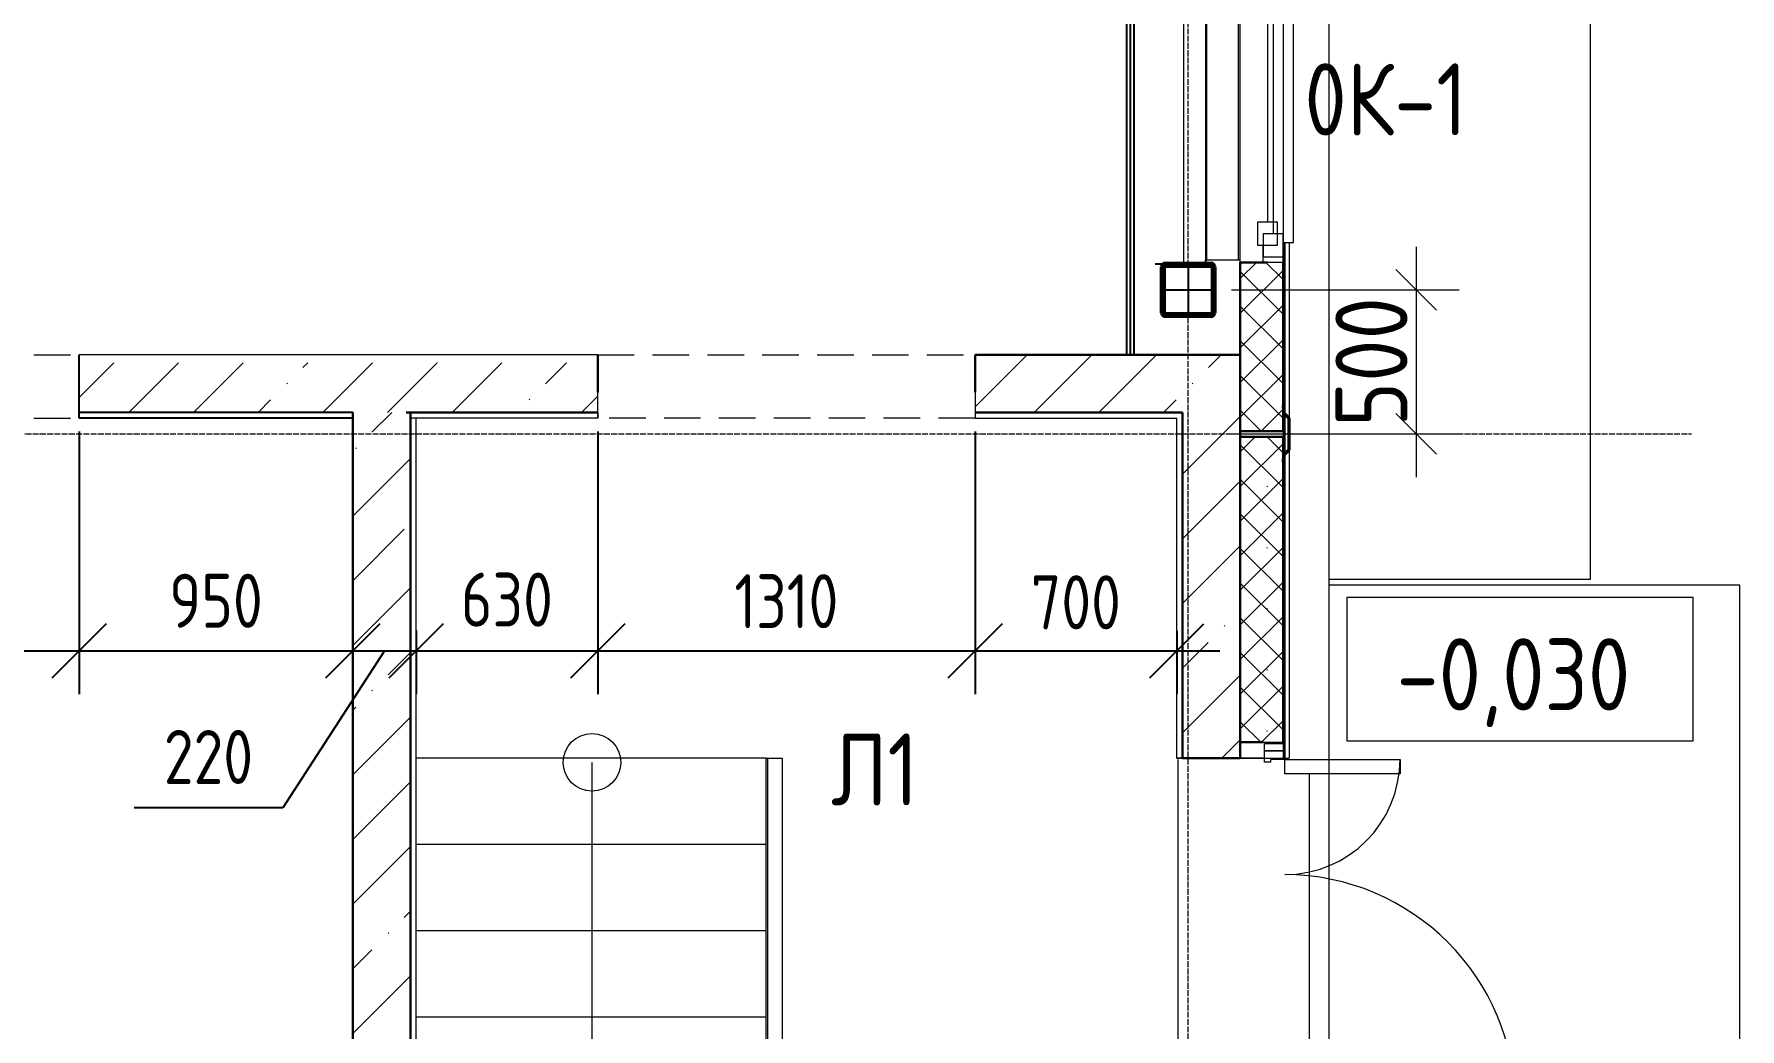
# Model space of a CAD drawing. Header units: millimetres. Extents: x -3689 to 3021565, y -698052 to -604547.
# Drawn here: x 2717090 to 2723012, y -643576 to -640123 of the extents above; entities that cross this region are included whole.
import ezdxf

# ---------------------------------------------------------------- set-up
doc = ezdxf.new("R2010")
doc.units = ezdxf.units.MM
doc.header["$PDMODE"] = 35
for name, pattern in [('_ШПТ__20_т__2_5__Линия сетки', [25, 20, -2.5, 0, -2.5]), ('CENTER', [50.8, 31.75, -6.35, 6.35, -6.35]), ('GOST2.303 5', [24, 20, -1.5, 1, -1.5]), ('невидимаяX2', [19.05, 12.7, -6.35])]:
    doc.linetypes.add(name, pattern=pattern)
doc.layers.get('0').update_dxf_attribs({"lineweight": 0})
doc.layers.get('Defpoints').update_dxf_attribs({"color": 4})
doc.layers.add('Вспомогательные', color=6, linetype='Continuous', plot=False)
for name, color, linetype, lineweight in [('Высотные отметки', 7, 'Continuous', 9), ('Марки помещений', 7, 'Continuous', 20), ('Обобщенные модели', 7, 'Continuous', 18), ('ОСИ', 251, 'CENTER', 18), ('Перекрытия', 7, 'Continuous', 18), ('Размерные', 45, 'Continuous', 15), ('Размеры', 82, 'Continuous', 9), ('Стены', 7, 'Continuous', 18), ('Стены разрез', 7, 'Continuous', 30), ('Стены штриховка', 7, 'Continuous', 30), ('Типовые аннотации', 7, 'Continuous', 18), ('Элементы узлов', 7, 'Continuous', 18)]:
    doc.layers.add(name, color=color, linetype=linetype, lineweight=lineweight)
for name, color, linetype, lineweight, true_color in [('Двери', 7, 'Continuous', 9, 0x804000), ('Каркас несущий', 7, 'Continuous', 18, 0x800040), ('Каркас_Импост', 7, 'Continuous', 9, 0x804000), ('Лестницы', 7, 'Continuous', 9, 0x506c76), ('Линии', 7, 'Continuous', 9, 0x00a600), ('Монтажный зазор', 7, 'Continuous', 9, 0x804000), ('Ограждение', 7, 'Continuous', 9, 0x408080), ('Окна', 7, 'Continuous', 9, 0x0080c0), ('Отлив', 7, 'Continuous', 9, 0x008080), ('Панель', 7, 'Continuous', 9, 0x804000), ('Поручни', 7, 'Continuous', 9, 0x408080), ('Скрытые грани', 7, 'Continuous', 18, 0x800040)]:
    doc.layers.add(name, color=color, linetype=linetype, lineweight=lineweight, true_color=true_color)
doc.layers.add('Новы ГКЛ', color=211, linetype='Continuous')
doc.layers.add('фундаменты кж', color=7, linetype='Continuous')
doc.styles.add('GOST Common_1', font='GOST_Common.ttf', dxfattribs={"width": 0.9, "height": 210})
doc.styles.add('ГОСТ 2.304', font='CS_Gost2304.shx')
doc.dimstyles.new('Основной_2_5_мм_1', dxfattribs={"dimscale": 304.8, "dimtxt": 251.428749, "dimasz": 0.463911, "dimexe": 0.492126, "dimexo": 0.492126, "dimgap": 0.098425, "dimtad": 1, "dimdec": 3, "dimrnd": 0.001, "dimdsep": 46, "dimtxsty": 'GOST Common_1', "dimblk1": 'OBLIQUE', "dimblk2": 'OBLIQUE', "dimsah": 1, "dimcen": 0.09, "dimdle": 0.492126, "dimazin": 2, "dimtfac": 1, "dimtdec": 4, "dimtix": 1, "dimtmove": 0, "dimatfit": 3, "dimfxl": 1, "dimtvp": 1, "dimtolj": 1, "dimtzin": 0, "dimlwd": 20, "dimlwe": 20, "dimarcsym": 2})
doc.dimstyles.new('СПДС', dxfattribs={"dimscale": 100, "dimtxt": 2.5, "dimasz": 2.5, "dimexe": 2, "dimexo": 0.625, "dimgap": 1, "dimtad": 1, "dimdec": 0, "dimtxsty": 'ГОСТ 2.304', "dimblk": 'OBLIQUE', "dimblk1": 'OBLIQUE', "dimblk2": 'OBLIQUE', "dimcen": 2.5, "dimdle": 2, "dimadec": 0, "dimazin": 2, "dimtfac": 0.75, "dimtdec": 4, "dimtmove": 1, "dimatfit": 3, "dimfxl": 1, "dimtfill": 1, "dimtolj": 1, "dimarcsym": 1})
pattern_1 = [(45, (2676151.76, -647510.56), (-106.066, 106.066), [])]
pattern_2 = [(45, (2676151.765, -647510.56), (-60.10408, 60.10408), []), (135, (2676151.765, -647510.56), (-60.10408, -60.10408), [])]

# ---------------------------------------------------------------- blocks, each defined once
blk = doc.blocks.new('102_Окно_1Створка_Ф_ГОСТ23166-99 - 1160х1750_1170_h-1445330-_О__L1_0_000_')
at = {"layer": 'Каркас_Импост', "color": 7, "lineweight": 18}
for p, q in [((-638.1, 475), (-638.1, 405)), ((-638.1, 475), (-603.1, 475)), ((-618.1, 475), (-538.1, 475)), ((-618.1, 405), (-618.1, 475)), ((-618.1, 475), (-538.1, 475)), ((-618.1, 405), (-618.1, 475)), ((-538.1, 475), (-538.1, 405)), ((-538.1, 475), (-538.1, 455)), ((541.9, 475), (461.9, 475)), ((461.9, 475), (461.9, 405)), ((461.9, 475), (461.9, 455)), ((541.9, 475), (461.9, 475)), ((561.9, 475), (526.9, 475)), ((541.9, 405), (541.9, 475)), ((541.9, 405), (541.9, 475)), ((561.9, 475), (561.9, 405)), ((-578.1, 385), (-578.1, 455)), ((-578.1, 455), (-498.1, 455)), ((-538.1, 440), (461.9, 440)), ((-498.1, 455), (-498.1, 385)), ((-498.1, 420), (421.9, 420)), ((421.9, 455), (421.9, 385)), ((501.9, 455), (421.9, 455)), ((501.9, 385), (501.9, 455)), ((-638.1, 405), (-603.1, 405)), ((-538.1, 405), (-618.1, 405)), ((-578.1, 405), (-618.1, 405)), ((-498.1, 385), (-578.1, 385)), ((421.9, 385), (501.9, 385)), ((461.9, 405), (541.9, 405)), ((541.9, 405), (501.9, 405)), ((561.9, 405), (526.9, 405))]:
    blk.add_line(p, q, dxfattribs=at)
at = {"layer": 'Отлив', "color": 7}
for p, q in [((491.9, 510), (-568.1, 510)), ((-568.1, 510), (-568.1, 475)), ((-568.1, 475), (491.9, 475)), ((491.9, 475), (491.9, 510))]:
    blk.add_line(p, q, dxfattribs=at)
blk = doc.blocks.new('253_Балка_Труба_ГОСТ 30245-2003 - 120x120x5-1324223-_О__L1_0_000_')
at = {"layer": 'Каркас несущий', "color": 7}
for p, q in [((592.3, 60), (-592.3, 60)), ((-592.3, 51), (-592.3, 60)), ((592.3, 60), (592.3, 51)), ((-592.3, -51), (-592.3, 51)), ((592.3, 51), (592.3, -51)), ((-592.3, -60), (-592.3, -51)), ((592.3, -51), (592.3, -60)), ((-592.3, -60), (592.3, -60))]:
    blk.add_line(p, q, dxfattribs=at)
at = {"layer": 'Скрытые грани', "color": 7}
for p, q in [((-592.3, 55), (592.3, 55)), ((-592.3, -55), (592.3, -55))]:
    blk.add_line(p, q, dxfattribs=at)
blk = doc.blocks.new('Ограждение - Ограждение-1240041-_О__L1_0_000_')
at = {"layer": 'Поручни', "color": 7}
for p, q in [((43499, 4875), (43505, 4875)), ((43499, 4875), (43499, 3058)), ((43505, 4875), (43555, 4875)), ((43505, 4875), (43505, 3060.8)), ((43555, 4875), (43555, 3084.1))]:
    blk.add_line(p, q, dxfattribs=at)
blk = doc.blocks.new('190_ФЭ_Стена_Стык вертикальный - ФЭ-C1_110-1292974-_О__L1_0_000_')
at = {"layer": 'Обобщенные модели', "lineweight": 9}
h = blk.add_hatch(dxfattribs=at)
h.set_pattern_fill('FP_6', color=256, style=0, pattern_type=2)
h.set_pattern_definition([(45, (0, 0), (-106.066, 106.066), [])])
h.paths.add_polyline_path([(45278, 5902), (45278, 5928), (45295, 5945), (45295, 6055), (45278, 6072), (45277, 6071.6), (45294, 6054.6), (45294, 5945.4), (45277, 5928.4), (45277, 5903)], flags=0)
h.paths.add_polyline_path([(45275, 5902), (45276, 5903), (45275, 5912)], flags=0)
at = {"layer": 'Обобщенные модели', "lineweight": 40}
for p, q in [((45278, 6098), (45275, 6098)), ((45275, 6098), (45275, 6088)), ((45275, 6088), (45276, 6088)), ((45276, 6088), (45276, 6097)), ((45276, 6097), (45277, 6097)), ((45277, 6097), (45277, 6071.6)), ((45277, 6071.6), (45294, 6054.6)), ((45278, 6072), (45278, 6098)), ((45295, 6055), (45278, 6072)), ((45294, 6054.6), (45294, 5945.4)), ((45295, 5945), (45295, 6055)), ((45294, 5945.4), (45277, 5928.4)), ((45277, 5928.4), (45277, 5903)), ((45278, 5928), (45295, 5945)), ((45278, 5902), (45278, 5928)), ((45276, 5912), (45275, 5912)), ((45275, 5912), (45275, 5902)), ((45275, 5902), (45278, 5902)), ((45276, 5903), (45276, 5912)), ((45277, 5903), (45276, 5903))]:
    blk.add_line(p, q, dxfattribs=at)
blk = doc.blocks.new('012_Стрелка _ЭлУзла_Линия_ - Стрелка с пустым кружком-1338631-_О__L1_0_000_')
at = {"layer": 'Элементы узлов'}
blk.add_line((1, 0), (2085, 0), dxfattribs=at)
blk = doc.blocks.new('Высотные отметки - Рамка-5093-_О__L1_0_000_')
at = {"layer": 'Типовые аннотации', "lineweight": 9}
for p, q in [((-6, 0), (-6, 5)), ((-6, 5), (6, 5)), ((6, 5), (6, 0)), ((6, 0), (-6, 0))]:
    blk.add_line(p, q, dxfattribs=at)
blk = doc.blocks.new('к4')
at = {"color": 0, "linetype": 'Continuous', "lineweight": 60, "ltscale": 150}
for p, q in [((4150607.8, 536606.2), (4150607.8, 536766.2)), ((4150612.8, 536606.2), (4150612.8, 536766.2)), ((4150617.8, 536776.2), (4150777.8, 536776.2)), ((4150617.8, 536771.2), (4150777.8, 536771.2)), ((4150782.8, 536766.2), (4150782.8, 536606.2)), ((4150787.8, 536766.2), (4150787.8, 536606.2)), ((4150777.8, 536601.2), (4150617.8, 536601.2)), ((4150777.8, 536596.2), (4150617.8, 536596.2))]:
    blk.add_line(p, q, dxfattribs=at)
at = {"color": 0, "linetype": 'GOST2.303 5', "lineweight": 25, "ltscale": 150}
for p, q in [((4150697.8, 536778.2), (4150697.8, 536594.2)), ((4150605.8, 536686.2), (4150789.8, 536686.2))]:
    blk.add_line(p, q, dxfattribs=at)
at = {"color": 0, "linetype": 'Continuous', "lineweight": 60, "ltscale": 150}
for centre, radius, start, end in [((4150617.8, 536766.2), 10, 90, 180), ((4150617.8, 536766.2), 5, 90, 180), ((4150777.8, 536766.2), 10, 0, 90), ((4150777.8, 536766.2), 5, 0, 90), ((4150617.8, 536606.2), 10, 180, 270), ((4150617.8, 536606.2), 5, 180, 270), ((4150777.8, 536606.2), 5, 270, 0), ((4150777.8, 536606.2), 10, 270, 0)]:
    blk.add_arc(centre, radius, start, end, dxfattribs=at)
at = {"layer": 'Вспомогательные', "color": 0, "ltscale": 10}
blk.add_line((4150612.8, 536686.2), (4150782.8, 536686.2), dxfattribs=at)
blk = doc.blocks.new('_Oblique')
at = {"color": 0, "linetype": 'ByBlock', "lineweight": -2}
blk.add_line((-0.5, -0.5), (0.5, 0.5), dxfattribs=at)
blk = doc.blocks.new('*D329')
at = {"layer": 'Defpoints', "color": 0, "transparency": 16777216}
for p in [(2721096.8, -641010.6), (2721096.8, -641510.6), (2721887.8, -641510.6)]:
    blk.add_point(p, dxfattribs=at)
at = {"layer": 'фундаменты кж', "color": 0, "lineweight": 20, "transparency": 16777216}
for p, q in [((2721887.8, -640860.6), (2721887.8, -641660.6)), ((2721246.8, -641010.6), (2722037.8, -641010.6)), ((2721246.8, -641510.6), (2722037.8, -641510.6))]:
    blk.add_line(p, q, dxfattribs=at)
at = {"layer": 'фундаменты кж', "color": 0, "lineweight": 20, "transparency": 16777216, "xscale": 141.4, "yscale": 141.4, "zscale": 141.4}
for p, rotation in [((2721887.8, -641010.6), 90), ((2721887.8, -641510.6), 270)]:
    blk.add_blockref('_Oblique', p, dxfattribs=dict(at, rotation=rotation))
at = {"layer": 'фундаменты кж', "color": 0, "transparency": 16777216, "insert": (2721732.8, -641260.6), "char_height": 250, "attachment_point": 5, "rotation": 90, "style": 'GOST Common_1'}
blk.add_mtext('\\A1;500', dxfattribs=at)
blk = doc.blocks.new('101_Дверь_Двупольная_Алюминиевая_ГОСТ23747-2015 - ДАН_Дв_2080х1260_800__О_Л_П-1342847-_О__L1_0_000_')
at = {"layer": 'Каркас_Импост', "color": 7}
for p, q in [((-630, 75), (-600, 75)), ((-630, 5), (-630, 75)), ((-600, 75), (-600, 25)), ((630, 75), (600, 75)), ((600, 75), (600, 25)), ((630, 5), (630, 75)), ((-590, 5), (-630, 5)), ((-600, 25), (-590, 25)), ((-590, 25), (-590, 5)), ((600, 25), (590, 25)), ((590, 25), (590, 5)), ((590, 5), (630, 5))]:
    blk.add_line(p, q, dxfattribs=at)
at = {"layer": 'Монтажный зазор', "color": 7}
for p, q in [((-655, 75), (-630, 75)), ((-655, 5), (-655, 75)), ((-630, 75), (-630, 5)), ((655, 75), (630, 75)), ((630, 75), (630, 5)), ((655, 5), (655, 75)), ((-630, 5), (-655, 5)), ((630, 5), (655, 5))]:
    blk.add_line(p, q, dxfattribs=at)
at = {"layer": 'Панель', "color": 7, "lineweight": 18}
for p, q in [((600, 875), (550, 875)), ((550, 875), (550, 75)), ((600, 75), (600, 875)), ((-600, 475), (-550, 475)), ((-600, 75), (-600, 475)), ((-550, 475), (-550, 75)), ((-550, 75), (-600, 75)), ((550, 75), (600, 75))]:
    blk.add_line(p, q, dxfattribs=at)
at = {"layer": 'Панель', "color": 7}
for centre, radius, start, end in [((600, 75), 800, 90, 180), ((-600, 75), 400, 360, 90)]:
    blk.add_arc(centre, radius, start, end, dxfattribs=at)
blk = doc.blocks.new('*D459')
at = {"layer": 'Defpoints', "color": 0, "ltscale": 75, "transparency": 16777216}
for p in [(2715946.8, -641455.6), (2717246.8, -641455.6), (2717246.8, -642263.7)]:
    blk.add_point(p, dxfattribs=at)
at = {"layer": 'Размеры', "color": 0, "lineweight": -2, "ltscale": 75, "transparency": 16777216}
for p, q in [((2715946.8, -641502.4), (2715946.8, -642413.7)), ((2717246.8, -641502.4), (2717246.8, -642413.7)), ((2715796.8, -642263.7), (2717396.8, -642263.7))]:
    blk.add_line(p, q, dxfattribs=at)
at = {"layer": 'Размеры', "color": 0, "lineweight": -2, "ltscale": 75, "transparency": 16777216, "xscale": 187.5, "yscale": 187.5, "zscale": 187.5, "rotation": 180}
blk.add_blockref('_Oblique', (2715946.8, -642263.7), dxfattribs=at)
at = {"layer": 'Размеры', "color": 0, "lineweight": -2, "ltscale": 75, "transparency": 16777216, "xscale": 187.5, "yscale": 187.5, "zscale": 187.5}
blk.add_blockref('_Oblique', (2717246.8, -642263.7), dxfattribs=at)
at = {"layer": 'Размеры', "color": 0, "ltscale": 75, "transparency": 16777216, "insert": (2716596.8, -642091.1), "char_height": 187.5, "attachment_point": 5, "style": 'ГОСТ 2.304', "bg_fill": 3, "box_fill_scale": 1.1, "bg_fill_color": 256, "bg_fill_true_color": 13158600, "bg_fill_transparency": 0}
blk.add_mtext('\\A1;1300', dxfattribs=at)
blk = doc.blocks.new('*D460')
at = {"layer": 'Defpoints', "color": 0, "ltscale": 75, "transparency": 16777216}
for p in [(2717246.8, -641455.6), (2718196.8, -642147.2), (2718196.8, -642263.7)]:
    blk.add_point(p, dxfattribs=at)
at = {"layer": 'Размеры', "color": 0, "lineweight": -2, "ltscale": 75, "transparency": 16777216}
for p, q in [((2717246.8, -641502.4), (2717246.8, -642413.7)), ((2718196.8, -642194.1), (2718196.8, -642413.7)), ((2717096.8, -642263.7), (2718346.8, -642263.7))]:
    blk.add_line(p, q, dxfattribs=at)
at = {"layer": 'Размеры', "color": 0, "lineweight": -2, "ltscale": 75, "transparency": 16777216, "xscale": 187.5, "yscale": 187.5, "zscale": 187.5, "rotation": 180}
blk.add_blockref('_Oblique', (2717246.8, -642263.7), dxfattribs=at)
at = {"layer": 'Размеры', "color": 0, "lineweight": -2, "ltscale": 75, "transparency": 16777216, "xscale": 187.5, "yscale": 187.5, "zscale": 187.5}
blk.add_blockref('_Oblique', (2718196.8, -642263.7), dxfattribs=at)
at = {"layer": 'Размеры', "color": 0, "ltscale": 75, "transparency": 16777216, "insert": (2717721.8, -642089.6), "char_height": 187.5, "attachment_point": 5, "style": 'ГОСТ 2.304', "bg_fill": 3, "box_fill_scale": 1.1, "bg_fill_color": 256, "bg_fill_true_color": 13158600, "bg_fill_transparency": 0}
blk.add_mtext('\\A1;950', dxfattribs=at)
blk = doc.blocks.new('*D461')
at = {"layer": 'Defpoints', "color": 0, "ltscale": 75, "transparency": 16777216}
for p in [(2718196.8, -642147.2), (2718416.8, -642146), (2718416.8, -642263.7)]:
    blk.add_point(p, dxfattribs=at)
at = {"layer": 'Размеры', "color": 0, "lineweight": -2, "ltscale": 75, "transparency": 16777216}
for p, q in [((2718196.8, -642194.1), (2718196.8, -642413.7)), ((2718416.8, -642192.9), (2718416.8, -642413.7)), ((2718306.8, -642263.7), (2717953.5, -642808)), ((2718046.8, -642263.7), (2718566.8, -642263.7)), ((2717953.5, -642808), (2717437.9, -642808))]:
    blk.add_line(p, q, dxfattribs=at)
at = {"layer": 'Размеры', "color": 0, "lineweight": -2, "ltscale": 75, "transparency": 16777216, "xscale": 187.5, "yscale": 187.5, "zscale": 187.5, "rotation": 180}
blk.add_blockref('_Oblique', (2718196.8, -642263.7), dxfattribs=at)
at = {"layer": 'Размеры', "color": 0, "lineweight": -2, "ltscale": 75, "transparency": 16777216, "xscale": 187.5, "yscale": 187.5, "zscale": 187.5}
blk.add_blockref('_Oblique', (2718416.8, -642263.7), dxfattribs=at)
at = {"layer": 'Размеры', "color": 0, "ltscale": 75, "transparency": 16777216, "insert": (2717695.7, -642631.9), "char_height": 187.5, "attachment_point": 5, "style": 'ГОСТ 2.304', "bg_fill": 3, "box_fill_scale": 1.1, "bg_fill_color": 256, "bg_fill_true_color": 13158600, "bg_fill_transparency": 0}
blk.add_mtext('\\A1;220', dxfattribs=at)
blk = doc.blocks.new('*D462')
at = {"layer": 'Defpoints', "color": 0, "ltscale": 75, "transparency": 16777216}
for p in [(2719046.8, -641455.6), (2718416.8, -642146), (2719046.8, -642263.7)]:
    blk.add_point(p, dxfattribs=at)
at = {"layer": 'Размеры', "color": 0, "lineweight": -2, "ltscale": 75, "transparency": 16777216}
for p, q in [((2719046.8, -641502.4), (2719046.8, -642413.7)), ((2718416.8, -642192.9), (2718416.8, -642413.7)), ((2718266.8, -642263.7), (2719196.8, -642263.7))]:
    blk.add_line(p, q, dxfattribs=at)
at = {"layer": 'Размеры', "color": 0, "lineweight": -2, "ltscale": 75, "transparency": 16777216, "xscale": 187.5, "yscale": 187.5, "zscale": 187.5, "rotation": 180}
blk.add_blockref('_Oblique', (2718416.8, -642263.7), dxfattribs=at)
at = {"layer": 'Размеры', "color": 0, "lineweight": -2, "ltscale": 75, "transparency": 16777216, "xscale": 187.5, "yscale": 187.5, "zscale": 187.5}
blk.add_blockref('_Oblique', (2719046.8, -642263.7), dxfattribs=at)
at = {"layer": 'Размеры', "color": 0, "ltscale": 75, "transparency": 16777216, "insert": (2718731.8, -642085.7), "char_height": 187.5, "attachment_point": 5, "style": 'ГОСТ 2.304', "bg_fill": 3, "box_fill_scale": 1.1, "bg_fill_color": 256, "bg_fill_true_color": 13158600, "bg_fill_transparency": 0}
blk.add_mtext('\\A1;630', dxfattribs=at)
blk = doc.blocks.new('*D463')
at = {"layer": 'Defpoints', "color": 0, "ltscale": 75, "transparency": 16777216}
for p in [(2719046.8, -641455.6), (2720356.8, -641455.6), (2720356.8, -642263.7)]:
    blk.add_point(p, dxfattribs=at)
at = {"layer": 'Размеры', "color": 0, "lineweight": -2, "ltscale": 75, "transparency": 16777216}
for p, q in [((2719046.8, -641502.4), (2719046.8, -642413.7)), ((2720356.8, -641502.4), (2720356.8, -642413.7)), ((2718896.8, -642263.7), (2720506.8, -642263.7))]:
    blk.add_line(p, q, dxfattribs=at)
at = {"layer": 'Размеры', "color": 0, "lineweight": -2, "ltscale": 75, "transparency": 16777216, "xscale": 187.5, "yscale": 187.5, "zscale": 187.5, "rotation": 180}
blk.add_blockref('_Oblique', (2719046.8, -642263.7), dxfattribs=at)
at = {"layer": 'Размеры', "color": 0, "lineweight": -2, "ltscale": 75, "transparency": 16777216, "xscale": 187.5, "yscale": 187.5, "zscale": 187.5}
blk.add_blockref('_Oblique', (2720356.8, -642263.7), dxfattribs=at)
at = {"layer": 'Размеры', "color": 0, "ltscale": 75, "transparency": 16777216, "insert": (2719701.8, -642091.1), "char_height": 187.5, "attachment_point": 5, "style": 'ГОСТ 2.304', "bg_fill": 3, "box_fill_scale": 1.1, "bg_fill_color": 256, "bg_fill_true_color": 13158600, "bg_fill_transparency": 0}
blk.add_mtext('\\A1;1310', dxfattribs=at)
blk = doc.blocks.new('*D464')
at = {"layer": 'Defpoints', "color": 0, "ltscale": 75, "transparency": 16777216}
for p in [(2720356.8, -641455.6), (2721056.8, -642147.2), (2721056.8, -642263.7)]:
    blk.add_point(p, dxfattribs=at)
at = {"layer": 'Размеры', "color": 0, "lineweight": -2, "ltscale": 75, "transparency": 16777216}
for p, q in [((2720356.8, -641502.4), (2720356.8, -642413.7)), ((2721056.8, -642194.1), (2721056.8, -642413.7)), ((2720206.8, -642263.7), (2721206.8, -642263.7))]:
    blk.add_line(p, q, dxfattribs=at)
at = {"layer": 'Размеры', "color": 0, "lineweight": -2, "ltscale": 75, "transparency": 16777216, "xscale": 187.5, "yscale": 187.5, "zscale": 187.5, "rotation": 180}
blk.add_blockref('_Oblique', (2720356.8, -642263.7), dxfattribs=at)
at = {"layer": 'Размеры', "color": 0, "lineweight": -2, "ltscale": 75, "transparency": 16777216, "xscale": 187.5, "yscale": 187.5, "zscale": 187.5}
blk.add_blockref('_Oblique', (2721056.8, -642263.7), dxfattribs=at)
at = {"layer": 'Размеры', "color": 0, "ltscale": 75, "transparency": 16777216, "insert": (2720706.8, -642095), "char_height": 187.5, "attachment_point": 5, "style": 'ГОСТ 2.304', "bg_fill": 3, "box_fill_scale": 1.1, "bg_fill_color": 256, "bg_fill_true_color": 13158600, "bg_fill_transparency": 0}
blk.add_mtext('\\A1;700', dxfattribs=at)

msp = doc.modelspace()

# ---------------------------------------------------------------- hatches: boundary and pattern name
at = {"layer": 'Стены штриховка', "lineweight": 9}
h = msp.add_hatch(dxfattribs=at)
h.set_pattern_fill('FP_4', color=256, style=0, pattern_type=2)
h.set_pattern_definition(pattern_1)
h.paths.add_polyline_path([(2721278.7647, -641500.5597), (2721278.7647, -640915.5597), (2721276.7647, -640915.5597), (2721276.7647, -641500.5597)], flags=0)
h.paths.add_polyline_path([(2721278.7647, -639715.5597), (2721278.7647, -635405.5597), (2721276.7647, -635405.5597), (2721276.7647, -639715.5597)], flags=0)
h = msp.add_hatch(dxfattribs=at)
h.set_pattern_fill('FP_5', color=256, style=0, pattern_type=2)
h.set_pattern_definition(pattern_2)
h.paths.add_polyline_path([(2721424.7647, -641500.5597), (2721424.7647, -640915.5597), (2721278.7647, -640915.5597), (2721278.7647, -641500.5597), (2721409.5972, -641500.5597)])
h.paths.add_polyline_path([(2721278.7647, -639715.5597), (2721424.7647, -639715.5597), (2721424.7647, -635358.5597), (2721278.7647, -635358.5597), (2721278.7647, -639398.3067)])
h = msp.add_hatch(dxfattribs=at)
h.set_pattern_fill('FP_3', color=256, style=0, pattern_type=2)
h.set_pattern_definition([(45, (2676096.76, -647510.56), (-224.5064, 224.5064), []), (45, (2676321.27, -647510.56), (-224.5064, 224.5064), [396.875, -79.375, 3.353, -76.022])])
h.paths.add_polyline_path([(2721021.7647, -641435.5597), (2721221.7647, -641435.5597), (2721221.7647, -641235.5597), (2720356.7647, -641235.5597), (2720356.7647, -641435.5597), (2720941.0603, -641435.5597)])
h.paths.add_polyline_path([(2719046.7647, -641435.5597), (2719046.7647, -641263.5597), (2717246.7647, -641263.5597), (2717246.7647, -641435.5597), (2718459.8385, -641435.5597)])
h = msp.add_hatch(dxfattribs=at)
h.set_pattern_fill('FP_3', color=256, style=0, pattern_type=2)
h.set_pattern_definition([(45, (2676111.76, -647510.56), (-224.5064, 224.5064), []), (45, (2676336.27, -647510.56), (-224.5064, 224.5064), [396.875, -79.375, 3.353, -76.022])])
h.paths.add_polyline_path([(2718396.7647, -647635.5597), (2718396.7647, -641435.5597), (2718196.7647, -641435.5597), (2718196.7647, -647635.5597)], flags=0)
h = msp.add_hatch(dxfattribs=at)
h.set_pattern_fill('FP_3', color=256, style=0, pattern_type=2)
h.set_pattern_definition([(45, (2676151.76, -647510.56), (-224.5064, 224.5064), []), (45, (2676376.27, -647510.56), (-224.5064, 224.5064), [396.875, -79.375, 3.353, -76.022])])
h.paths.add_polyline_path([(2721276.7647, -647435.5597), (2721276.7647, -643835.5597), (2721076.7647, -643835.5597), (2721076.7647, -647435.5597)], flags=0)
h.paths.add_polyline_path([(2721276.7647, -642635.5597), (2721276.7647, -641435.5597), (2721076.7647, -641435.5597), (2721076.7647, -642635.5597)], flags=0)
h = msp.add_hatch(dxfattribs=at)
h.set_pattern_fill('FP_4', color=256, style=0, pattern_type=2)
h.set_pattern_definition(pattern_1)
h.paths.add_polyline_path([(2721278.7647, -647615.5597), (2721278.7647, -643890.5597), (2721276.7647, -643890.5597), (2721276.7647, -647615.5597)], flags=0)
h.paths.add_polyline_path([(2721278.7647, -642580.5597), (2721278.7647, -641520.5597), (2721276.7647, -641520.5597), (2721276.7647, -642580.5597)], flags=0)
h = msp.add_hatch(dxfattribs=at)
h.set_pattern_fill('FP_5', color=256, style=0, pattern_type=2)
h.set_pattern_definition(pattern_2)
h.paths.add_polyline_path([(2721424.7647, -647615.5597), (2721424.7647, -643890.5597), (2721278.7647, -643890.5597), (2721278.7647, -647615.5597), (2721409.5972, -647615.5597)], flags=0)
h.paths.add_polyline_path([(2721424.7647, -642580.5597), (2721424.7647, -641520.5597), (2721278.7647, -641520.5597), (2721278.7647, -642580.5597), (2721356.7647, -642580.5597)], flags=0)
h = msp.add_hatch(dxfattribs=at)
h.set_pattern_fill('FP_4', color=256, style=0, pattern_type=2)
h.set_pattern_definition([(45, (2676096.76, -647510.56), (-106.066, 106.066), [])])
h.paths.add_polyline_path([(2721371.7647, -647615.5597), (2721371.7647, -643890.5597), (2721369.7647, -643890.5597), (2721369.7647, -647615.5597)], flags=0)
h.paths.add_polyline_path([(2721371.7647, -642580.5597), (2721371.7647, -641520.5597), (2721369.7647, -641520.5597), (2721369.7647, -642580.5597)], flags=0)
at = {"layer": 'фундаменты кж'}
h = msp.add_hatch(dxfattribs=at)
h.set_pattern_fill('ANSI35', color=0, scale=40)
h.set_pattern_definition([(45, (2676096.76, -647510.56), (-179.6051, 179.6051), []), (45, (2676276.37, -647510.56), (-179.6051, 179.6051), [317.5, -63.5, 0, -63.5])])
edge = h.paths.add_edge_path()
edge.add_line((2718196.7647, -647545.5597), (2717196.7647, -647545.5597))
edge.add_line((2717196.7647, -647545.5597), (2717205.7647, -647545.5597))
edge.add_line((2717205.7647, -647545.5597), (2717307.7647, -647545.5597))
edge.add_arc((2717307.7647, -647554.5597), 9, 0, 90, ccw=False)
edge.add_line((2717316.7647, -647554.5597), (2717316.7647, -647656.5597))
edge.add_line((2717316.7647, -647656.5597), (2718196.7647, -647656.5597))
edge.add_line((2718196.7647, -647656.5597), (2718196.7647, -647545.5597))
edge = h.paths.add_edge_path()
edge.add_arc((2715885.7647, -647554.5597), 9, 90, 180, ccw=False)
edge.add_line((2715885.7647, -647545.5597), (2715476.7647, -647545.5597))
edge.add_line((2715476.7647, -647545.5597), (2715476.7647, -647510.5597))
edge.add_line((2715476.7647, -647510.5597), (2715276.7647, -647510.5597))
edge.add_line((2715276.7647, -647510.5597), (2715276.7647, -647635.5597))
edge.add_line((2715276.7647, -647635.5597), (2715276.7647, -647652.5597))
edge.add_arc((2715268.7647, -647652.5597), 8, -90, 0, ccw=False)
edge.add_line((2715268.7647, -647660.5597), (2715877.7025, -647660.5597))
edge.add_arc((2715885.7647, -647656.5597), 9, 180, 206.38779996, ccw=False)
edge.add_line((2715876.7647, -647656.5597), (2715876.7647, -647554.5597))
h.paths.add_polyline_path([(2715946.7647, -641235.5597), (2715261.7647, -641235.5597), (2715261.7647, -641435.5597), (2715946.7647, -641435.5597)])

# ---------------------------------------------------------------- linework, layer by layer
for p, q in [((2721036.7647, -640920.5597), (2721061.7647, -640920.5597)), ((2719046.7647, -641235.5597), (2717246.7647, -641235.5597)), ((2719046.7647, -641455.5597), (2719046.7647, -641235.5597)), ((2720356.7647, -641235.5597), (2720356.7647, -641455.5597)), ((2721056.7647, -642635.5597), (2721446.7044, -642635.5597)), ((2721356.7647, -642580.5597), (2721424.8361, -642580.5597)), ((2721584.9069, -642635.5597), (2721584.9069, -643835.5597))]:
    msp.add_line(p, q)
at = {"layer": 'Лестницы', "color": 7}
for p, q in [((2719630.7647, -642635.5597), (2718416.7647, -642635.5597)), ((2719630.7647, -642635.5597), (2718416.7647, -642635.5597)), ((2719630.7647, -642935.5597), (2718416.7647, -642935.5597)), ((2719630.7647, -642935.5597), (2718416.7647, -642935.5597)), ((2719630.7647, -643235.5597), (2718416.7647, -643235.5597)), ((2719630.7647, -643235.5597), (2718416.7647, -643235.5597)), ((2719630.7647, -643535.5597), (2718416.7647, -643535.5597)), ((2719630.7647, -643535.5597), (2718416.7647, -643535.5597))]:
    msp.add_line(p, q, dxfattribs=at)
at = {"layer": 'Линии', "color": 7}
for p, q in [((2719046.7647, -641435.5597), (2719046.7647, -641455.5597)), ((2720356.7647, -641435.5597), (2720356.7647, -641455.5597)), ((2719046.7647, -641455.5597), (2718401.7647, -641455.5597)), ((2718416.7647, -647436.5597), (2718416.7647, -641455.5597)), ((2720356.7647, -641455.5597), (2721056.7647, -641455.5597)), ((2721056.7647, -642635.5597), (2721056.7647, -641455.5597)), ((2721076.7647, -642635.5597), (2721056.7647, -642635.5597))]:
    msp.add_line(p, q, dxfattribs=at)
at = {"layer": 'Новы ГКЛ'}
for p, q in [((2720882.7053, -639393.1735), (2720882.7053, -641235.5597)), ((2720895.2053, -639393.1735), (2720895.2053, -641235.5597)), ((2720907.7053, -639393.1735), (2720907.7053, -641235.5597))]:
    msp.add_line(p, q, dxfattribs=at)
at = {"layer": 'Обобщенные модели'}
for p, q in [((2721584.9069, -635052.4176), (2721584.9069, -642635.5597)), ((2721426.8361, -640845.5597), (2721426.8361, -641412.6311)), ((2721429.4242, -640845.5597), (2721429.4242, -641412.9002)), ((2721432.322, -640845.5597), (2721432.322, -641441.3431)), ((2721446.7044, -640845.5597), (2721446.7044, -641455.5847)), ((2721426.8361, -641422.5597), (2721426.8361, -641598.5597)), ((2721429.4242, -641439.6335), (2721429.4242, -641581.486)), ((2721432.322, -641442.5312), (2721432.322, -641578.5882)), ((2721446.7044, -641565.5347), (2721446.7044, -642635.5597)), ((2721426.8361, -641608.4884), (2721426.8361, -642635.5597)), ((2721429.4242, -641608.2192), (2721429.4242, -642635.5597)), ((2721432.322, -641579.7764), (2721432.322, -642635.5597))]:
    msp.add_line(p, q, dxfattribs=at)
at = {"layer": 'ОСИ', "linetype": '_ШПТ__20_т__2_5__Линия сетки'}
for p, q in [((2721096.7647, -651518.5254), (2721096.7647, -634187.5211)), ((2671454.2388, -641510.5597), (2722843.4447, -641510.5597))]:
    msp.add_line(p, q, dxfattribs=at)
at = {"layer": 'Перекрытия'}
for p, q in [((2722491.7647, -634117.5597), (2722491.7647, -642015.5597)), ((2722491.7647, -642015.5597), (2721584.9069, -642015.5597)), ((2723011.7647, -642035.5597), (2721584.9069, -642035.5597)), ((2723011.7647, -644435.5597), (2723011.7647, -642035.5597)), ((2721061.9176, -643840.3959), (2721061.9176, -642640.3959)), ((2721516.9176, -642690.3959), (2721516.9176, -643790.3959))]:
    msp.add_line(p, q, dxfattribs=at)
at = {"layer": 'Стены'}
for p, q in [((2721081.7647, -640920.5597), (2721081.7647, -639710.5597)), ((2721276.7647, -640915.5597), (2721276.7647, -639715.5597)), ((2721356.7647, -642635.5597), (2721276.7647, -642635.5597))]:
    msp.add_line(p, q, dxfattribs=at)
at = {"layer": 'Стены', "linetype": 'невидимаяX2', "ltscale": 10}
for p, q in [((2715946.7647, -641235.5597), (2717246.7647, -641235.5597)), ((2719046.7647, -641235.5597), (2720356.7647, -641235.5597)), ((2715946.7647, -641455.5597), (2717246.7647, -641455.5597)), ((2720356.7647, -641455.5597), (2719046.7647, -641455.5597))]:
    msp.add_line(p, q, dxfattribs=at)
at = {"layer": 'Стены разрез'}
for p, q in [((2721101.7647, -640920.5597), (2721026.7647, -640920.5597)), ((2721276.7647, -640915.5597), (2721276.7647, -642635.5597)), ((2721371.7647, -640915.5597), (2721276.7647, -640915.5597)), ((2721426.8361, -641500.5597), (2721426.8361, -640915.5597)), ((2719046.7647, -641365.5597), (2719046.7647, -641235.5597)), ((2721276.7647, -641235.5597), (2720356.7647, -641235.5597)), ((2720356.7647, -641235.5597), (2720356.7647, -641365.5597)), ((2718196.7647, -647456.5597), (2718196.7647, -641435.5597)), ((2718381.7647, -641435.5597), (2719046.7647, -641435.5597)), ((2718396.7647, -645090.3994), (2718396.7647, -641435.5597)), ((2720356.7647, -641435.5597), (2721076.7647, -641435.5597)), ((2721076.7647, -641435.5597), (2721076.7647, -642635.5597)), ((2721276.8361, -641500.5597), (2721426.8361, -641500.5597)), ((2721426.8361, -641520.5597), (2721276.8361, -641520.5597)), ((2721426.8361, -642580.5597), (2721426.8361, -641520.5597)), ((2721076.7647, -642635.5597), (2721276.7647, -642635.5597)), ((2721276.7647, -642580.5597), (2721356.7647, -642580.5597))]:
    msp.add_line(p, q, dxfattribs=at)
at = {"layer": 'Стены штриховка', "lineweight": 9}
for p, q in [((2721278.8361, -641500.5597), (2721278.8361, -640915.5597)), ((2721424.8361, -641500.5597), (2721424.8361, -640915.5597)), ((2721278.7647, -642580.5597), (2721278.7647, -641520.5597)), ((2721424.8361, -642580.5597), (2721424.8361, -641520.5597))]:
    msp.add_line(p, q, dxfattribs=at)
at = {"layer": 'Типовые аннотации', "lineweight": 20}
msp.add_circle((2719026.7647, -642650.5597), 100, dxfattribs=at)
at = {"layer": 'фундаменты кж'}
for p, q in [((2720981.7647, -640920.5597), (2721006.7647, -640920.5597)), ((2721156.7647, -640907.8597), (2721156.7647, -640920.5597)), ((2717246.7647, -641455.5597), (2717246.7647, -641235.5597)), ((2718196.7647, -641435.5597), (2717246.7647, -641435.5597)), ((2718196.7647, -641455.5597), (2717246.7647, -641455.5597))]:
    msp.add_line(p, q, dxfattribs=at)

# ---------------------------------------------------------------- block references
at = {"layer": 'Высотные отметки', "lineweight": 20, "xscale": 99.99999999999993, "yscale": 99.99999999999993, "zscale": 99.99999999999993}
msp.add_blockref('Высотные отметки - Рамка-5093-_О__L1_0_000_', (2722248.6934, -642576.7569), dxfattribs=at)
at = {"layer": 'Двери', "color": 8, "true_color": 0x7f7f7f, "rotation": 269.9999999999999}
msp.add_blockref('101_Дверь_Двупольная_Алюминиевая_ГОСТ23747-2015 - ДАН_Дв_2080х1260_800__О_Л_П-1342847-_О__L1_0_000_', (2721356.9176, -643240.3959), dxfattribs=at)
at = {"layer": 'Каркас несущий', "color": 7, "rotation": 90}
msp.add_blockref('253_Балка_Труба_ГОСТ 30245-2003 - 120x120x5-1324223-_О__L1_0_000_', (2721216.7647, -640315.5597), dxfattribs=at)
at = {"layer": 'Обобщенные модели'}
msp.add_blockref('190_ФЭ_Стена_Стык вертикальный - ФЭ-C1_110-1292974-_О__L1_0_000_', (2676151.8361, -647510.5597), dxfattribs=at)
at = {"layer": 'Ограждение', "color": 7}
msp.add_blockref('Ограждение - Ограждение-1240041-_О__L1_0_000_', (2676131.7647, -647510.5597), dxfattribs=at)
at = {"layer": 'Окна', "color": 7, "rotation": 269.9999999999999}
msp.add_blockref('102_Окно_1Створка_Ф_ГОСТ23166-99 - 1160х1750_1170_h-1445330-_О__L1_0_000_', (2720951.7647, -640353.6597), dxfattribs=at)
at = {"layer": 'Размерные', "color": 0}
msp.add_blockref('к4', (-1429601.0139, -1177696.7891), dxfattribs=at)
at = {"layer": 'Элементы узлов', "rotation": 270}
msp.add_blockref('012_Стрелка _ЭлУзла_Линия_ - Стрелка с пустым кружком-1338631-_О__L1_0_000_', (2719026.7647, -642650.5597), dxfattribs=at)

# ---------------------------------------------------------------- texts
at = {"layer": 'Высотные отметки', "insert": (2721820.0174, -642220.0498), "char_height": 250, "width": 1028.822569, "attachment_point": 1, "line_spacing_factor": 1.022761, "style": 'GOST Common_1'}
msp.add_mtext('-0,030', dxfattribs=at)
at = {"layer": 'Марки помещений', "lineweight": 9, "char_height": 250, "width": 223.670812, "attachment_point": 1, "style": 'GOST Common_1'}
for s, insert in [('0К-1', (2721500.011, -640224.1061)), ('Л1', (2719857.011, -642550.1061))]:
    msp.add_mtext(s, dxfattribs=dict(at, insert=insert))

# ---------------------------------------------------------------- dimensions: what is measured, and where the dimension line sits
at = {"layer": 'фундаменты кж'}
dim = msp.add_linear_dim(base=(2721887.7647, -641510.5597), p1=(2721096.7647, -641010.5597), p2=(2721096.7647, -641510.5597), angle=90, dimstyle='Основной_2_5_мм_1', override={"dimpost": '<>'}, dxfattribs=at)
dim.commit()
dim.dimension.update_dxf_attribs({"geometry": '*D329', "text_midpoint": (2721732.7647, -641260.5597)})

# ---------------------------------------------------------------- next in the draw order: dimensions: what is measured, and where the dimension line sits
at = {"layer": 'Размеры', "ltscale": 75}
dim = msp.add_linear_dim(base=(2717246.7647, -642263.7412), p1=(2715946.7647, -641455.5597), p2=(2717246.7647, -641455.5597), dimstyle='СПДС', override={"dimscale": 75}, dxfattribs=at)
dim.commit()
dim.dimension.update_dxf_attribs({"geometry": '*D459', "text_midpoint": (2716596.7647, -642091.1079)})

# ---------------------------------------------------------------- next in the draw order: dimensions: what is measured, and where the dimension line sits
dim = msp.add_linear_dim(base=(2718196.7647, -642263.7412), p1=(2717246.7647, -641455.5597), p2=(2718196.7647, -642147.2311), dimstyle='СПДС', override={"dimscale": 75}, dxfattribs=at)
dim.commit()
dim.dimension.update_dxf_attribs({"geometry": '*D460', "text_midpoint": (2717721.7647, -642089.5655)})

# ---------------------------------------------------------------- next in the draw order: dimensions: what is measured, and where the dimension line sits
dim = msp.add_linear_dim(base=(2718416.7647, -642263.7412), p1=(2718196.7647, -642147.2311), p2=(2718416.7647, -642145.9811), dimstyle='СПДС', override={"dimscale": 75}, dxfattribs=at)
dim.commit()
dim.dimension.update_dxf_attribs({"geometry": '*D461', "text_midpoint": (2717878.521, -642807.9581), "dimtype": 160})

# ---------------------------------------------------------------- next in the draw order: dimensions: what is measured, and where the dimension line sits
dim = msp.add_linear_dim(base=(2719046.7647, -642263.7412), p1=(2718416.7647, -642145.9811), p2=(2719046.7647, -641455.5597), dimstyle='СПДС', override={"dimscale": 75}, dxfattribs=at)
dim.commit()
dim.dimension.update_dxf_attribs({"geometry": '*D462', "text_midpoint": (2718731.7647, -642085.6823)})

# ---------------------------------------------------------------- next in the draw order: dimensions: what is measured, and where the dimension line sits
dim = msp.add_linear_dim(base=(2720356.7647, -642263.7412), p1=(2719046.7647, -641455.5597), p2=(2720356.7647, -641455.5597), dimstyle='СПДС', override={"dimscale": 75}, dxfattribs=at)
dim.commit()
dim.dimension.update_dxf_attribs({"geometry": '*D463', "text_midpoint": (2719701.7647, -642091.1079)})

# ---------------------------------------------------------------- next in the draw order: dimensions: what is measured, and where the dimension line sits
dim = msp.add_linear_dim(base=(2721056.7647, -642263.7412), p1=(2720356.7647, -641455.5597), p2=(2721056.7647, -642147.2311), dimstyle='СПДС', override={"dimscale": 75}, dxfattribs=at)
dim.commit()
dim.dimension.update_dxf_attribs({"geometry": '*D464', "text_midpoint": (2720706.7647, -642094.9912)})

doc.saveas('drawing.dxf')
